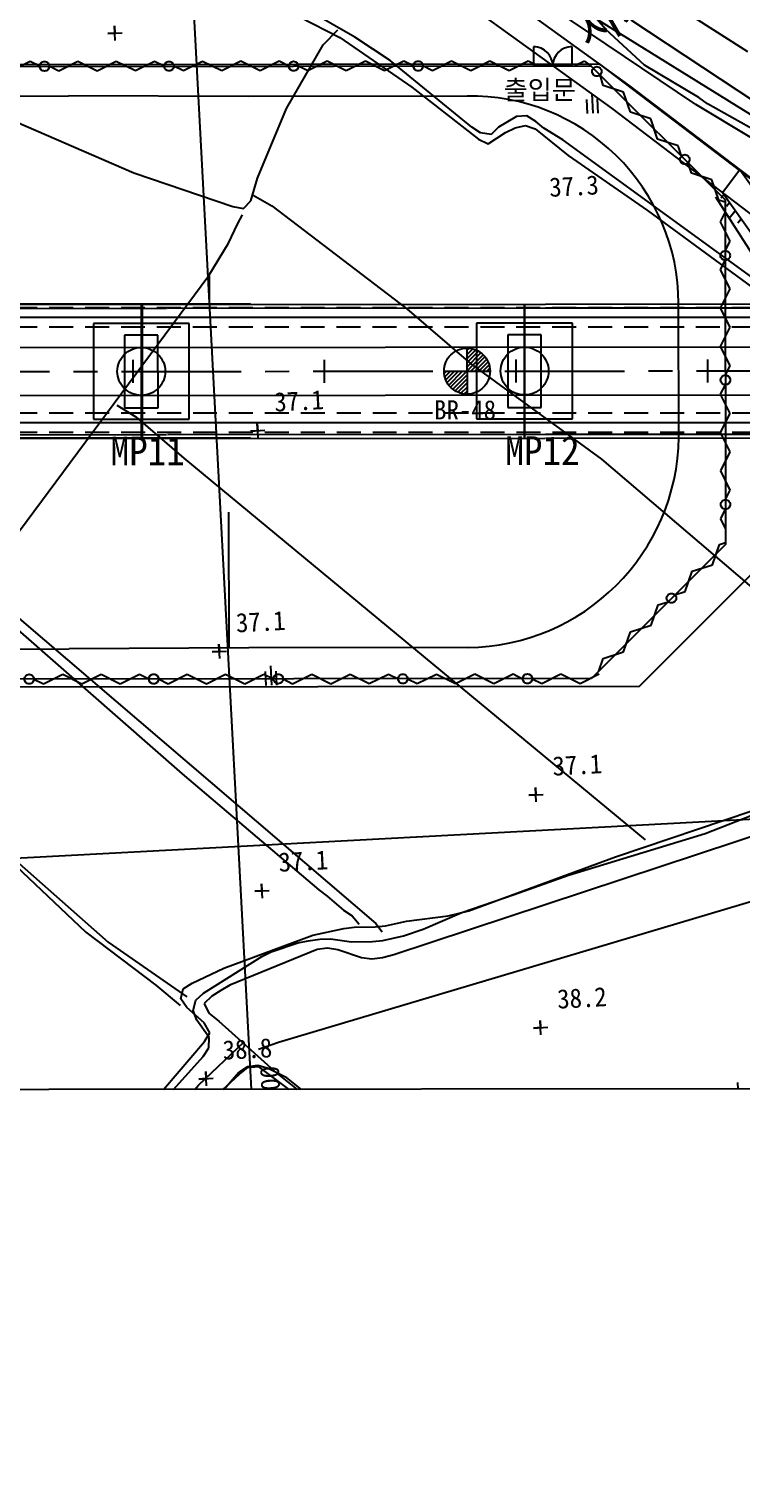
# Model space of a CAD drawing. Header units: millimetres. Extents: x 14950 to 15746, y 1103 to 1809.
# Drawn here: x 15346.4 to 15420.8, y 1363.4 to 1513.1 of the extents above; entities that cross this region are included whole.
import ezdxf
from ezdxf.enums import TextEntityAlignment as Align
from ezdxf.xclip import XClip

# ---------------------------------------------------------------- set-up
doc = ezdxf.new("R2010")
doc.units = ezdxf.units.MM
doc.header["$LTSCALE"] = 10
doc.header["$MEASUREMENT"] = 0
doc.header["$XCLIPFRAME"] = 2
doc.linetypes.add('CENTER', pattern=[2, 1.25, -0.25, 0.25, -0.25])
doc.linetypes.add('HIDDEN', pattern=[0.375, 0.25, -0.125])
for name, color, linetype in [('TN-CABL', 4, 'Continuous'), ('TZ-BASE', 253, 'Continuous'), ('TZ-CABL', 4, 'Continuous')]:
    doc.layers.add(name, color=color, linetype=linetype)
doc.layers.add('TX-PAPR', color=2, linetype='Continuous', plot=False)
doc.styles.get("Standard").update_dxf_attribs({"font": 'GulimChe.ttf'})
doc.linetypes.add('ZIGZAG', pattern='A,0.0001,-0.2,[131,ltypeshp.shx,S=0.2,R=0,X=-0.2,Y=0],-0.4,[131,ltypeshp.shx,S=0.2,R=180,X=0.2,Y=0],-0.2', length=0.8001)

# ---------------------------------------------------------------- blocks, each defined once
blk = doc.blocks.new('JD-DGHCDGH7DFXH')
at = {"layer": 'TZ-BASE'}
for p, q in [((321.2, 134.69), (339.78, -215.17)), ((300.45, 56.41, 37), (341.57, 35.14, 37)), ((350.24, 45.69), (371.72, 30.17)), ((396.89, 19.39, 39.13), (357.16, 44.04, 39.13)), ((384.17, 33.65, 38.83), (367.07, 44.59, 38.83)), ((348.51, 43.25), (369.93, 27.76)), ((378.75, 28.17, 38), (360.62, 40.38, 38)), ((369.35, 36, 38), (365.72, 40.16, 38)), ((343.16, 35.2, 38), (338.43, 37.91, 38)), ((318.15, 34.86, 37.26), (318.07, 36.36, 37.26)), ((318.07, 36.36, 37.26), (318.11, 35.61, 37.26)), ((339.86, 34.39, 38), (341.39, 35.96, 38)), ((373.39, 32.28, 38), (369.35, 36, 38)), ((371.95, 37.01, 38), (388.1, 26.32, 38)), ((317.36, 35.57, 37.26), (318.86, 35.65, 37.26)), ((318.11, 35.61, 37.26), (317.36, 35.57, 37.26)), ((341.57, 35.14, 37), (349.1, 29.97, 37)), ((346.82, 32.74, 38), (343.16, 35.2, 38)), ((336, 27.74, 38), (339.86, 34.39, 38)), ((361.81, 34.19), (361.81, 32.19)), ((365.81, 34.2), (365.81, 32.2)), ((293.12, 32.69, 38), (320.07, 21.03, 38)), ((305.48, 32.14), (367.79, 32.2)), ((309.25, 32.65), (307.26, 31.64)), ((310.26, 32.15), (309.25, 32.65)), ((312.26, 31.65), (311.26, 32.15)), ((314.25, 32.65), (312.26, 31.65)), ((316.26, 31.65), (314.25, 32.65)), ((318.25, 32.65), (316.26, 31.65)), ((320.26, 31.66), (318.25, 32.65)), ((322.25, 32.66), (320.26, 31.66)), ((323.26, 32.16), (322.25, 32.66)), ((325.26, 31.66), (324.26, 32.16)), ((327.25, 32.66), (325.26, 31.66)), ((329.26, 31.66), (327.25, 32.66)), ((331.25, 32.67), (329.26, 31.66)), ((333.26, 31.67), (331.25, 32.67)), ((335.25, 32.67), (333.26, 31.67)), ((336.26, 32.17), (335.25, 32.67)), ((338.26, 31.67), (337.26, 32.17)), ((340.25, 32.67), (338.26, 31.67)), ((338.97, 32.17), (340.97, 32.17)), ((342.26, 31.68), (340.25, 32.67)), ((344.25, 32.68), (342.26, 31.68)), ((346.26, 31.68), (344.25, 32.68)), ((348.25, 32.68), (346.26, 31.68)), ((355.36, 25.8, 38), (346.82, 32.74, 38)), ((349.26, 32.18), (348.25, 32.68)), ((351.26, 31.68), (350.26, 32.18)), ((353.25, 32.69), (351.26, 31.68)), ((355.26, 31.69), (353.25, 32.69)), ((357.25, 32.69), (355.26, 31.69)), ((359.26, 31.69), (357.25, 32.69)), ((361.25, 32.69), (359.26, 31.69)), ((362.26, 32.19), (361.25, 32.69)), ((363.81, 32.2), (361.81, 32.19)), ((365.81, 32.2), (363.81, 32.2)), ((367.1, 32.7), (366.1, 32.2)), ((367.1, 32.7), (367.79, 32.2)), ((367.79, 32.2), (381.8, 18.21)), ((379.05, 28.89, 38), (373.39, 32.28, 38)), ((349.1, 29.97, 37), (356.06, 24.53, 37)), ((369.07, 30.16), (368.74, 31.25)), ((371.2, 29.46), (369.07, 30.16)), ((371.72, 30.17), (385.32, 19.84)), ((305.46, 29.04), (313.27, 29.05)), ((332.02, 29.01), (313.27, 29.05)), ((354.87, 29.04), (332.02, 29.01)), ((367.32, 28.68, 38.03), (367.39, 27.23, 38.03)), ((367.87, 29.27, 38.03), (367.98, 27.27, 38.03)), ((368.55, 27.27, 38.03), (368.47, 28.74, 38.03)), ((371.91, 27.35), (371.2, 29.46)), ((379.94, 28.23, 38), (379.05, 28.89, 38)), ((332.99, 20.47, 38), (336, 27.74, 38)), ((361.09, 26.99, 38), (360.01, 26.92, 38)), ((362.02, 26.38, 38), (361.09, 26.99, 38)), ((369.93, 27.76), (386.57, 15.12)), ((374.04, 26.65), (371.91, 27.35)), ((384.59, 24.63, 38), (378.75, 28.17, 38)), ((388.54, 23.39, 38), (379.94, 28.23, 38)), ((356.28, 25.19, 38), (355.36, 25.8, 38)), ((358.14, 25.8, 38), (357.38, 25.01, 38)), ((360.01, 26.92, 38), (358.14, 25.8, 38)), ((358.88, 25.25, 37), (359.88, 25.72, 37)), ((359.88, 25.72, 37), (360.95, 25.98, 37)), ((360.95, 25.98, 37), (361.98, 25.62, 37)), ((361.98, 25.62, 37), (365.4, 22.82, 37)), ((362.88, 25.69, 38), (362.02, 26.38, 38)), ((364.87, 24.46, 38), (362.88, 25.69, 38)), ((374.75, 24.53), (374.04, 26.65)), ((356.06, 24.53, 37), (357.05, 24.06, 37)), ((357.38, 25.01, 38), (356.28, 25.19, 38)), ((357.05, 24.06, 37), (358.88, 25.25, 37)), ((386.49, 8.74, 38), (364.87, 24.46, 38)), ((376.88, 23.83), (374.75, 24.53)), ((365.4, 22.82, 37), (373.68, 17.1, 37)), ((377.23, 22.77), (376.88, 23.83)), ((320.07, 21.03, 38), (330.43, 17.49, 38)), ((378.3, 21), (377.94, 22.06)), ((380.42, 20.3), (378.3, 21)), ((383.34, 21.34), (381.52, 18.95)), ((396.76, 2.35), (383.34, 21.34)), ((332.28, 18.1, 38), (332.99, 20.47, 38)), ((381.13, 18.18), (380.42, 20.3)), ((331.52, 17.31, 38), (332.28, 18.1, 38)), ((332.55, 18.69, 37), (334.47, 17.57, 37)), ((393.58, -1.5), (380.83, 18.48)), ((381.8, 17.96), (381.13, 18.18)), ((381.62, 18.69), (381.36, 18.37)), ((394.84, 0.05), (381.52, 18.95)), ((381.8, 18.21), (381.83, -17.79)), ((330.43, 17.49, 38), (331.52, 17.31, 38)), ((330.89, 15.66, 37), (331.43, 16.62, 37)), ((334.47, 17.57, 37), (348.56, 6.83, 37)), ((373.68, 17.1, 37), (385.71, 8.24, 37)), ((381.3, 15.89), (381.8, 16.89)), ((382.22, 17.84), (381.94, 17.5)), ((382.82, 17), (382.23, 16.27)), ((329.96, 13.68, 37), (330.89, 15.66, 37)), ((382.31, 13.89), (381.3, 15.89)), ((383.42, 16.15), (383.11, 15.77)), ((327.92, 10.31, 37), (329.96, 13.68, 37)), ((381.81, 12.89), (382.31, 13.89)), ((381.31, 10.89), (381.81, 11.89)), ((382.31, 8.89), (381.31, 10.89)), ((308.16, -16.37, 37), (327.92, 10.31, 37)), ((327.95, 10.27), (327.96, 7.36)), ((381.31, 6.89), (382.31, 8.89)), ((148.13, 7.13), (363.05, 7.32)), ((148.13, 6.73), (323.5, 6.88)), ((305.33, 7.34), (332.25, 7.37)), ((320.85, 7.26), (320.84, -6.74)), ((320.85, 6.76), (320.84, -6.74)), ((320.95, 7.26), (320.94, -6.74)), ((320.95, 6.76), (320.94, -6.74)), ((323.6, 6.88), (363.05, 6.92)), ((348.56, 6.83, 37), (355.25, 1.09, 37)), ((360.82, 7.27), (360.81, -6.72)), ((360.87, 7.27), (360.86, -6.72)), ((363.05, 7.32), (399.9, 7.35)), ((363.05, 6.92), (399.9, 6.95)), ((376.95, -6.58), (376.94, 7.42)), ((382.31, 4.89), (381.31, 6.89)), ((325.85, 5.29), (315.86, 5.28)), ((315.86, 5.28), (315.86, -4.72)), ((325.86, -4.71), (325.85, 5.29)), ((365.85, 5.32), (355.86, 5.31)), ((355.86, 5.31), (355.86, -4.68)), ((365.86, -4.68), (365.85, 5.32)), ((381.32, 2.89), (382.31, 4.89)), ((305.3, 2.77), (699.95, 3.12)), ((322.6, 4.08), (319.11, 4.08)), ((319.11, 4.08), (319.11, -3.52)), ((322.61, -3.51), (322.6, 4.08)), ((362.6, 4.12), (359.11, 4.12)), ((359.11, 4.12), (359.11, -3.48)), ((362.61, -3.48), (362.6, 4.12)), ((340, -0.9), (340, 1.5)), ((354.85, 2.71), (354.86, -2.09)), ((354.85, 2.47), (355.08, 2.7)), ((354.86, 2.05), (355.45, 2.64)), ((354.86, 1.62), (355.76, 2.53)), ((354.86, 1.2), (356.05, 2.39)), ((354.86, 0.77), (356.31, 2.23)), ((354.86, 0.35), (356.53, 2.03)), ((355.24, 0.31), (356.73, 1.81)), ((355.67, 0.31), (356.91, 1.56)), ((360, -0.88), (360, 1.52)), ((380, -0.87), (380, 1.53)), ((382.32, 0.89), (381.32, 2.89)), ((276.15, 1.13, 38), (325.12, -41.73, 38)), ((320, -0.92), (320, 1.48)), ((352.46, 0.31), (357.26, 0.31)), ((352.47, 0.08), (352.7, 0.31)), ((352.53, -0.28), (353.12, 0.31)), ((352.64, -0.6), (353.55, 0.31)), ((352.78, -0.88), (353.97, 0.31)), ((352.95, -1.14), (354.39, 0.31)), ((353.14, -1.37), (354.82, 0.31)), ((355.25, 1.09, 37), (368.88, -8.87, 37)), ((356.09, 0.31), (357.05, 1.28)), ((356.52, 0.31), (357.17, 0.97)), ((356.94, 0.31), (357.24, 0.61)), ((381.82, -0.11), (382.32, 0.89)), ((353.37, -1.57), (354.86, -0.07)), ((353.62, -1.74), (354.86, -0.5)), ((353.9, -1.89), (354.86, -0.92)), ((354.21, -2), (354.86, -1.35)), ((381.32, -2.11), (381.82, -1.11)), ((305.27, -2.23), (699.93, -1.88)), ((354.56, -2.07), (354.86, -1.77)), ((382.32, -4.11), (381.32, -2.11)), ((318.32, -3.23, 37), (320.28, -4.46, 37)), ((319.11, -3.52), (322.61, -3.51)), ((320.28, -4.46, 37), (325.32, -8.78, 37)), ((359.11, -3.48), (362.61, -3.48)), ((381.32, -6.11), (382.32, -4.11)), ((315.86, -4.72), (325.86, -4.71)), ((332.26, -5.95, 37.11), (333.76, -5.87, 37.11)), ((333.01, -5.91, 37.11), (332.26, -5.95, 37.11)), ((333.05, -6.66, 37.11), (332.97, -5.16, 37.11)), ((332.97, -5.16, 37.11), (333.01, -5.91, 37.11)), ((355.86, -4.68), (365.86, -4.68)), ((148.12, -6.87), (362.98, -6.68)), ((273.61, -6.36), (323.49, -6.31)), ((305.24, -6.66), (332.26, -6.63)), ((323.59, -6.31), (363.49, -6.28)), ((363.03, -6.28), (399.91, -6.25)), ((363.03, -6.68), (399.91, -6.65)), ((382.33, -8.11), (381.32, -6.11)), ((325.32, -8.78, 37), (373.46, -48.64, 37)), ((368.88, -8.87, 37), (393.55, -29.96, 37)), ((381.33, -10.11), (382.33, -8.11)), ((382.33, -12.11), (381.33, -10.11)), ((291.61, -11.4, 37), (345.33, -57.36, 37)), ((381.83, -13.11), (382.33, -12.11)), ((329.98, -14.4), (329.99, -28.61)), ((381.33, -15.11), (381.83, -14.11)), ((381.83, -16.11), (381.33, -15.11)), ((381.83, -17.79), (367.85, -31.8)), ((380.47, -19.91), (381.2, -17.8)), ((381.2, -17.8), (381.83, -17.59)), ((377.62, -22.71), (378.35, -20.59)), ((378.35, -20.59), (380.47, -19.91)), ((374.8, -24.11), (375.86, -23.77)), ((376.55, -23.05), (377.62, -22.71)), ((277.57, -24.17, 37), (317.41, -59.32, 37)), ((374.06, -26.23), (374.8, -24.11)), ((371.2, -29.02), (371.93, -26.91)), ((371.93, -26.91), (374.06, -26.23)), ((329.05, -29.71, 37.11), (328.97, -28.21, 37.11)), ((328.97, -28.21, 37.11), (329.01, -28.96, 37.11)), ((699.42, -29.79), (66.3, -63.41)), ((305.1, -28.73), (313.32, -28.68)), ((332.08, -28.6), (313.32, -28.68)), ((328.26, -29, 37.11), (329.75, -28.92, 37.11)), ((329.01, -28.96, 37.11), (328.26, -29, 37.11)), ((354.92, -28.55), (332.08, -28.6)), ((368.61, -31.03), (369.07, -29.7)), ((369.07, -29.7), (371.2, -29.02)), ((310.66, -32.35), (312.66, -31.35)), ((312.66, -31.35), (314.66, -32.35)), ((314.66, -32.35), (316.66, -31.35)), ((316.66, -31.35), (318.66, -32.35)), ((318.66, -32.35), (320.66, -31.34)), ((320.66, -31.34), (321.66, -31.84)), ((323.66, -32.34), (325.66, -31.34)), ((325.66, -31.34), (327.66, -32.34)), ((327.66, -32.34), (329.66, -31.34)), ((329.66, -31.34), (331.66, -32.33)), ((331.66, -32.33), (333.66, -31.33)), ((333.66, -31.33), (334.66, -31.83)), ((333.78, -31.07, 37.67), (333.86, -32.52, 37.67)), ((334.34, -30.47, 37.67), (334.45, -32.48, 37.67)), ((335.01, -32.48, 37.67), (334.93, -31.01, 37.67)), ((336.66, -32.33), (338.66, -31.33)), ((338.66, -31.33), (340.66, -32.33)), ((340.66, -32.33), (342.66, -31.32)), ((340.66, -32.33), (342.66, -31.32)), ((342.66, -31.32), (344.66, -32.32)), ((344.66, -32.32), (346.66, -31.32)), ((346.66, -31.32), (347.66, -31.82)), ((349.66, -32.32), (351.66, -31.32)), ((351.66, -31.32), (353.66, -32.31)), ((353.66, -32.31), (355.66, -31.31)), ((355.66, -31.31), (357.66, -32.31)), ((357.66, -32.31), (359.66, -31.31)), ((359.66, -31.31), (360.66, -31.81)), ((362.66, -32.31), (364.66, -31.3)), ((364.66, -31.3), (366.66, -32.3)), ((366.66, -32.3), (368.66, -31.3)), ((367.85, -31.8), (305.08, -31.86)), ((309.66, -31.85), (310.66, -32.35)), ((322.66, -31.84), (323.66, -32.34)), ((335.66, -31.83), (336.66, -32.33)), ((348.66, -31.82), (349.66, -32.32)), ((361.66, -31.81), (362.66, -32.31)), ((325.12, -41.73, 38), (339.38, -53.87, 38)), ((362.08, -44.68, 37.11), (362, -43.18, 37.11)), ((362, -43.18, 37.11), (362.04, -43.93, 37.11)), ((394.98, -44.83, 39), (347.22, -60.65, 39)), ((361.3, -43.97, 37.11), (362.79, -43.89, 37.11)), ((362.04, -43.93, 37.11), (361.3, -43.97, 37.11)), ((379.72, -47.99, 38), (389.31, -44.19, 38)), ((370.35, -50.42, 38), (384.58, -45.62, 38)), ((335.18, -69.78, 38), (404.89, -48.97, 38)), ((365.43, -52.32, 38), (379.72, -47.99, 38)), ((307.11, -50.72, 38), (315.09, -58.29, 38)), ((355.03, -56.06, 38), (370.35, -50.42, 38)), ((359.77, -54.34, 38), (365.43, -52.32, 38)), ((333.5, -54.72, 37.15), (333.42, -53.22, 37.15)), ((333.42, -53.22, 37.15), (333.46, -53.97, 37.15)), ((339.38, -53.87, 38), (340.27, -54.52, 38)), ((332.71, -54.01, 37.15), (334.21, -53.93, 37.15)), ((333.46, -53.97, 37.15), (332.71, -54.01, 37.15)), ((340.27, -54.52, 38), (341.95, -55.97, 38)), ((354.31, -56.21, 38), (359.77, -54.34, 38)), ((341.95, -55.97, 38), (342.88, -56.59, 38)), ((342.88, -56.59, 38), (343.6, -57.43, 38)), ((348.53, -57.13, 38), (352.88, -56.57, 38)), ((350.29, -57.95, 38), (354.31, -56.21, 38)), ((352.88, -56.57, 38), (355.03, -56.06, 38)), ((315.09, -58.29, 38), (322.38, -63.83, 38)), ((338.76, -58.59, 38), (341.99, -57.89, 38)), ((341.99, -57.89, 38), (343.07, -57.77, 38)), ((343.07, -57.77, 38), (345.27, -57.73, 38)), ((345.27, -57.73, 38), (346.35, -57.61, 38)), ((345.33, -57.36, 37), (346.01, -58.24, 37)), ((346.35, -57.61, 38), (348.53, -57.13, 38)), ((348.23, -58.65, 38), (350.29, -57.95, 38)), ((317.41, -59.32, 37), (325.61, -65.05, 37)), ((329.47, -62.05, 38), (338.76, -58.59, 38)), ((334.42, -60.32, 38), (337.2, -59.39, 38)), ((337.2, -59.39, 38), (338.28, -59.17, 38)), ((338.28, -59.17, 38), (339.5, -59.01, 38)), ((339.5, -59.01, 38), (340.62, -58.97, 38)), ((340.62, -58.97, 38), (342.8, -59.28, 38)), ((342.8, -59.28, 38), (345, -59.27, 38)), ((345, -59.27, 38), (346.08, -59.16, 38)), ((346.08, -59.16, 38), (348.23, -58.65, 38)), ((327.36, -64.64, 38), (333.43, -60.83, 38)), ((339.22, -60.09, 39), (330.11, -63.83, 39)), ((333.43, -60.83, 38), (334.42, -60.32, 38)), ((340.3, -59.94, 39), (339.22, -60.09, 39)), ((341.39, -60.11, 39), (340.3, -59.94, 39)), ((343.84, -60.96, 39), (341.39, -60.11, 39)), ((344.93, -61.1, 39), (343.84, -60.96, 39)), ((346.04, -60.95, 39), (344.93, -61.1, 39)), ((347.22, -60.65, 39), (346.04, -60.95, 39)), ((326.17, -63.62, 38), (329.47, -62.05, 38)), ((322.38, -63.83, 38), (324.92, -65.94, 38)), ((325, -65.25, 38), (325.25, -64.19, 38)), ((325.25, -64.19, 38), (326.17, -63.62, 38)), ((329.16, -64.37, 39), (328.24, -64.98, 39)), ((330.11, -63.83, 39), (329.16, -64.37, 39)), ((436.09, -62.92, 38.66), (358.39, -136.15, 38.66)), ((325.61, -66.16, 38), (325, -65.25, 38)), ((326.27, -66.45, 38), (326.56, -65.39, 38)), ((326.56, -65.39, 38), (327.36, -64.64, 38)), ((328.24, -64.98, 39), (327.44, -65.73, 39)), ((327.44, -65.73, 39), (327.91, -66.73, 39)), ((327.44, -67.76, 38), (325.61, -66.16, 38)), ((326.67, -67.48, 38), (326.27, -66.45, 38)), ((327.91, -66.73, 39), (328.95, -67.56, 39)), ((327.93, -69.27, 38), (326.67, -67.48, 38)), ((328.03, -68.78, 38), (327.44, -67.76, 38)), ((327.45, -69.71, 38), (328.03, -68.78, 38)), ((328.95, -67.56, 39), (335.05, -73.03, 39)), ((361.78, -68.29, 38.16), (363.28, -68.21, 38.16)), ((362.53, -68.25, 38.16), (361.78, -68.29, 38.16)), ((362.57, -69, 38.16), (362.49, -67.5, 38.16)), ((362.49, -67.5, 38.16), (362.53, -68.25, 38.16)), ((323.16, -74.75, 38), (327.45, -69.71, 38)), ((326.82, -74.25, 38.47), (331.6, -69.73, 38.47)), ((327.32, -71.28, 38), (327.9, -70.36, 38)), ((327.9, -70.36, 38), (327.93, -69.27, 38)), ((333.11, -70.5, 38), (335.18, -69.78, 38)), ((322.78, -76.3, 38), (327.32, -71.28, 38)), ((327.66, -74.33, 38.81), (327.59, -72.84, 38.81)), ((327.59, -72.84, 38.81), (327.63, -73.58, 38.81)), ((331.03, -72.95, 38), (328.85, -75.45, 38)), ((329.23, -74.84, 38), (331.12, -73.11, 38)), ((331.95, -72.34, 38), (331.03, -72.95, 38)), ((331.12, -73.11, 38), (331.99, -72.42, 38)), ((333.03, -72.19, 38), (331.95, -72.34, 38)), ((331.99, -72.42, 38), (333.07, -72.31, 38)), ((334.09, -72.51, 38), (333.03, -72.19, 38)), ((333.07, -72.31, 38), (344.6, -80.94, 38)), ((336.04, -73.48, 38), (334.09, -72.51, 38)), ((335.05, -73.03, 39), (342.8, -79.24, 39)), ((321.51, -80.7, 38.47), (326.82, -74.25, 38.47)), ((326.88, -73.62, 38.81), (328.37, -73.54, 38.81)), ((327.63, -73.58, 38.81), (326.88, -73.62, 38.81)), ((338.64, -75.52, 38), (336.04, -73.48, 38)), ((383.09, -73.99, 37.96), (383.16, -75.44, 37.96))]:
    blk.add_line(p, q, dxfattribs=at)
at = {"layer": 'TZ-BASE', "ltscale": 10}
for p, q in [((305.48, 32.34), (368.63, 32.4)), ((368.63, 32.4), (397.55, 10.43)), ((372.84, -32.6), (387.83, -17.58)), ((305.08, -32.66), (372.84, -32.6))]:
    blk.add_line(p, q, dxfattribs=at)
at = {"layer": 'TZ-BASE', "linetype": 'CENTER'}
blk.add_lwpolyline([(0, 0), (98.2, 0.09), (298.8, 0.26), (501.2, 0.44), (700, 0.62)], dxfattribs=at)
at = {"layer": 'TZ-BASE'}
for centre, radius in [((310.76, 32.15), 0.5), ((323.76, 32.16), 0.5), ((336.76, 32.17), 0.5), ((349.76, 32.18), 0.5), ((368.4, 31.61), 0.5), ((377.59, 22.42), 0.5), ((381.81, 12.39), 0.5), ((320.86, 0.28), 2.5), ((354.86, 0.31), 2.4), ((360.86, 0.32), 2.5), ((381.82, -0.61), 0.5), ((381.83, -13.61), 0.5), ((376.19, -23.4), 0.5), ((309.16, -31.85), 0.5), ((322.16, -31.84), 0.5), ((335.16, -31.83), 0.5), ((348.16, -31.82), 0.5), ((361.16, -31.81), 0.5)]:
    blk.add_circle(centre, radius, dxfattribs=at)
for centre, radius, start, end in [((361.81, 32.19), 2, 0.0518, 90.0518), ((365.81, 32.2), 2, 90.0518, 180.0518), ((355.22, 7.32), 21.72, 0.2665, 90.9163), ((354.71, -6.31), 22.25, 270.5572, 359.3002)]:
    blk.add_arc(centre, radius, start, end, dxfattribs=at)
for s, height, rotation, p in [('  서기(현) 284Km265.00 L=900.60m', 3.6, 30.0518, (363.39, 31.46)), ('37.3', 2, 3.0398, (363.49, 18.51, 38.12)), ('37.1', 2, 3.0398, (334.79, -3.92, 38.12)), ('BR-48', 2, 359.9991, (351.42, -4.73)), ('37.1', 2, 3.0398, (330.79, -26.98, 38.12)), ('37.1', 2, 3.0398, (363.83, -41.94, 38.12)), ('37.1', 2, 3.0398, (335.24, -51.98, 38.12)), ('38.2', 2, 3.0398, (364.32, -66.27, 38.12)), ('38.8', 2, 3.0398, (329.41, -71.6, 38.12))]:
    blk.add_text(s, height=height, rotation=rotation, dxfattribs=at).set_placement(p)
blk.add_text('출입문', height=2, rotation=0.0518, dxfattribs=at).set_placement((362.45, 29.73), align=Align.MIDDLE)
for s, p in [('MP11', (321.53, -8.03)), ('MP12', (362.73, -7.99))]:
    blk.add_text(s, height=3, rotation=0.0505, dxfattribs=at).set_placement(p, align=Align.MIDDLE_CENTER)
blk.add_text('E 175,000', height=2, rotation=93.0398, dxfattribs=at).set_placement((335.21, -72.2), align=Align.RIGHT)

msp = doc.modelspace()

# ---------------------------------------------------------------- linework, layer by layer
at = {"layer": 'TN-CABL', "linetype": 'ZIGZAG', "ltscale": 0.5}
for points in [[(15037.33, 1482.97), (15535.18, 1482.97)], [(15037.34, 1471.97), (15535.19, 1471.97)]]:
    msp.add_lwpolyline(points, dxfattribs=at)
at = {"layer": 'TX-PAPR'}
msp.add_lwpolyline([(15037.27, 1552.02), (15737.27, 1552.65), (15737.4, 1402.65), (15037.4, 1402.02)], close=True, dxfattribs=at)
at = {"layer": 'TZ-CABL', "linetype": 'HIDDEN'}
for points in [[(15037.33, 1483.97), (15535.43, 1483.97)], [(15037.33, 1482.97), (15535.18, 1482.97)], [(15037.33, 1481.97), (15535.43, 1481.97)], [(15037.34, 1472.97), (15535.44, 1472.97)], [(15037.34, 1471.97), (15535.19, 1471.97)], [(15037.34, 1470.97), (15535.44, 1470.97)]]:
    msp.add_lwpolyline(points, dxfattribs=at)

# ---------------------------------------------------------------- block references
at = {"layer": 'TZ-BASE'}
ref = msp.add_blockref('JD-DGHCDGH7DFXH', (15037.33, 1477.02), dxfattribs=at)
XClip(ref).set_block_clipping_path([(-0.066111234, 74.999970863), (699.933616811, 75.6206052864), (700.0658361092, -74.3793364424), (0.0661112341, -74.999970863)])

doc.saveas('drawing.dxf')
